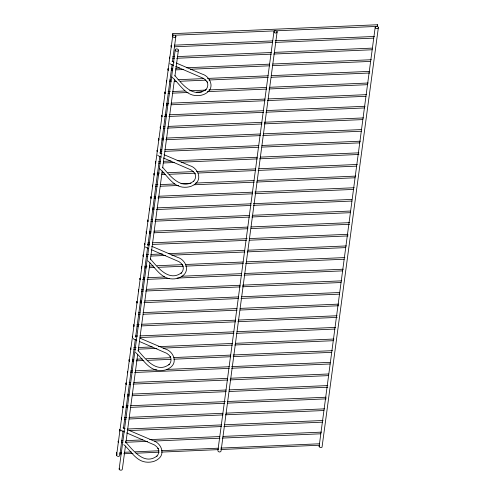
<?xml version="1.0" encoding="UTF-8"?>
<svg xmlns="http://www.w3.org/2000/svg" width="495" height="495" viewBox="0 0 495 495"><rect width="100%" height="100%" fill="white"/><g stroke="black" fill="none" stroke-linecap="round" stroke-linejoin="round"><path stroke-width="0.74" d="M123.113 430.631L119.84 455.14L119.524 456.025L118.447 456.433L117.235 456.124L116.603 455.282L172.65 36.333L172.965 35.448L174.042 35.04L175.249 35.349L175.88 36.191L172.501 61.467M123.422 428.336L135.308 339.49M135.618 337.194L147.603 247.58M147.807 246.052L159.798 156.439M160.207 153.376L172.093 64.529M125.445 445.983L122.376 468.963L122.061 469.842L120.984 470.25L119.771 469.941L119.14 469.099L175.187 50.15L175.502 49.271L176.579 48.863L177.785 49.172L178.417 50.014L174.933 76.051M125.86 442.92L137.641 354.841M138.155 351.011L149.935 262.932M150.344 259.869L162.23 171.022M162.638 167.96L174.525 79.113M273.908 31.921L217.862 450.871L218.493 451.712L219.7 452.022L220.776 451.613L221.092 450.735L277.138 31.785L276.507 30.944L275.3 30.634L274.224 31.043L273.908 31.921L274.539 32.763L275.746 33.072L276.823 32.664L277.138 31.785M319.12 446.465L375.161 27.516L375.476 26.631L376.553 26.229L377.765 26.532L378.397 27.374L322.035 447.208L320.958 447.616L319.751 447.307L319.12 446.465L319.43 445.58M175.88 36.191L175.57 37.076L174.494 37.484L173.281 37.175L172.65 36.333M178.417 50.014L178.101 50.892L177.024 51.301L175.818 50.991L175.187 50.15M116.603 455.282L116.919 454.398M119.14 469.099L119.456 468.221M378.397 27.374L378.081 28.258L377.004 28.667L375.792 28.357L375.161 27.516M172.761 33.666L172.817 35.3L172.761 33.666L377.561 24.75L377.611 26.384L377.561 24.75M132.425 337.664L132.283 336.241L132.443 337.101M168.801 364.883C171.109 362.779 171.734 359.271 170.212 356.524L170.552 357.18L168.981 355.088L166.772 353.331L139.633 341.569M169.29 364.357C156.81 373.917 145.4 358.999 138.074 350.516M175.125 35.201L275.214 30.845M276.755 30.777L376.076 26.452M174.283 45.169L272.832 40.881M275.14 40.776L374.461 36.457M174.339 46.802L272.12 42.545M275.195 42.409L373.75 38.121M172.724 56.807L174.265 56.739M177.346 56.603L271.279 52.52M274.354 52.383L372.135 48.126M172.78 58.441L174.32 58.373M176.635 58.274L271.328 54.153M273.642 54.048L372.19 49.76M171.171 68.446L172.712 68.378M175.787 68.242L179.642 68.075M186.565 67.772L269.719 64.152M272.801 64.022L371.349 59.728M171.227 70.08L172.767 70.012M175.843 69.875L183.546 69.541M190.476 69.238L269.775 65.785M272.856 65.656L370.631 61.399M169.612 80.085L171.152 80.017M178.082 79.714L203.488 78.606M207.337 78.439L268.16 75.791M271.241 75.655L369.79 71.367M169.667 81.718L171.208 81.65M174.29 81.514L176.597 81.415M180.446 81.248L205.852 80.141M208.933 80.004L268.216 77.424M271.297 77.288L369.845 73M168.059 91.717L170.367 91.618M172.675 91.519L184.994 90.981M189.616 90.783L205.784 90.078M208.859 89.942L266.607 87.429M269.682 87.293L368.237 83.005M168.114 93.351L169.649 93.289M172.73 93.153L188.131 92.478M196.595 92.113L201.991 91.878M207.38 91.643L266.663 89.063M268.971 88.964L367.519 84.67M166.499 103.356L168.807 103.257M171.121 103.158L265.048 99.068M268.129 98.932L366.677 94.644M166.555 104.99L168.096 104.921M171.177 104.792L265.103 100.702M267.411 100.596L365.96 96.308M164.94 114.995L166.481 114.927M169.562 114.791L263.495 110.707M266.57 110.571L365.118 106.276M164.229 116.659L166.537 116.56M168.845 116.461L263.544 112.34M265.858 112.235L364.407 107.947M163.387 126.633L164.928 126.565M168.003 126.429L261.935 122.339M264.243 122.24L363.565 117.915M163.443 128.267L164.983 128.199M167.291 128.1L261.991 123.973M264.299 123.874L362.847 119.586M161.828 138.272L163.369 138.204M166.45 138.068L260.376 133.978M263.458 133.842L361.239 129.585M161.884 139.906L163.424 139.838M165.732 139.732L260.432 135.611M262.746 135.512L361.294 131.225M160.275 149.905L161.809 149.837M164.891 149.707L258.823 145.617M261.898 145.481L360.453 141.193M160.331 151.538L161.865 151.476M164.946 151.34L258.879 147.25M261.954 147.114L359.735 142.857M158.716 161.543L160.256 161.475M163.338 161.345L171.035 161.005M177.191 160.739L257.264 157.255M260.345 157.119L358.894 152.831M158.771 163.177L160.312 163.109M163.387 162.979L174.172 162.508M181.096 162.205L257.32 158.889M259.627 158.79L358.949 154.465M157.156 173.182L159.47 173.083M161.778 172.978L164.086 172.879M167.935 172.712L193.347 171.604M196.422 171.474L255.711 168.894M258.786 168.758L357.334 164.464M157.212 174.815L158.753 174.747M161.834 174.611L165.683 174.444M169.531 174.277L194.937 173.176M198.019 173.04L255.76 170.528M258.074 170.422L356.623 166.134M155.603 184.821L157.911 184.715M160.219 184.616L174.853 183.979M181.009 183.713L191.021 183.28M195.636 183.076L254.152 180.526M257.233 180.397L355.781 176.102M155.659 186.454L157.2 186.386M160.275 186.25L178.757 185.446M194.151 184.777L254.207 182.16M256.515 182.061L355.064 177.773M154.044 196.459L155.585 196.391M158.666 196.255L252.592 192.165M254.906 192.066L354.222 187.741M154.1 198.093L155.64 198.025M157.948 197.92L252.648 193.799M254.956 193.7L353.51 189.412M152.491 208.092L154.025 208.03M157.107 207.894L251.039 203.804M253.347 203.705L351.896 199.411M152.54 209.725L154.081 209.663M156.395 209.558L251.095 205.437M253.403 205.338L351.951 201.044M150.932 219.731L152.472 219.662M155.554 219.533L249.48 215.443M252.561 215.306L350.336 211.049M150.987 221.364L152.528 221.296M154.836 221.197L249.536 217.076M251.844 216.977L350.392 212.683M149.372 231.369L150.913 231.301M153.995 231.165L247.921 227.081M251.002 226.945L349.55 222.651M149.428 233.003L150.969 232.935M154.05 232.799L247.976 228.715M251.058 228.579L349.606 224.291M147.819 243.008L149.36 242.94M152.435 242.804L247.135 238.683M249.449 238.584L347.997 234.29M147.875 244.641L149.416 244.573M152.491 244.437L246.423 240.347M249.499 240.217L348.053 235.923M146.26 254.647L148.568 254.541M150.882 254.442L162.428 253.941M168.591 253.669L244.808 250.352M247.89 250.216L346.438 245.928M146.316 256.28L147.857 256.212M150.938 256.076L165.565 255.439M171.722 255.172L244.864 251.986M247.172 251.887L345.727 247.599M144.707 266.279L147.015 266.18M149.323 266.081L153.172 265.914M157.02 265.747L182.432 264.639M185.507 264.503L243.255 261.991M246.331 261.855L344.879 257.567M144.757 267.913L146.297 267.851M149.379 267.715L154.768 267.479M158.617 267.312L183.255 266.242M185.563 266.137L243.311 263.625M245.619 263.526L344.167 259.231M143.148 277.918L144.689 277.85M147.77 277.72L164.705 276.977M181.64 276.241L241.696 273.63M244.778 273.494L343.326 269.206M142.43 279.588L144.744 279.483M147.052 279.384L169.377 278.413M177.08 278.079L241.752 275.263M244.06 275.164L342.608 270.87M141.589 289.556L143.129 289.488M146.211 289.352L240.137 285.269M242.451 285.163L341.767 280.838M141.644 291.19L143.185 291.122M145.493 291.023L240.193 286.902M242.507 286.797L341.055 282.509M140.036 301.195L141.576 301.127M144.651 300.991L238.584 296.901M241.665 296.771L339.44 292.514M140.091 302.829L141.626 302.761M143.94 302.662L238.64 298.535M240.947 298.435L339.496 294.148M138.476 312.834L140.017 312.766M143.098 312.63L237.025 308.54M240.106 308.404L338.654 304.116M138.532 314.467L140.073 314.399M143.154 314.263L237.08 310.173M240.162 310.043L338.71 305.749M136.923 324.466L139.231 324.367M141.539 324.268L235.472 320.178M238.547 320.042L337.095 315.754M136.973 326.1L138.513 326.038M141.595 325.902L235.527 321.812M237.835 321.713L337.151 317.388M135.364 336.105L137.672 336.006M139.98 335.907L233.912 331.817M236.994 331.681L335.542 327.393M140.036 337.541L233.968 333.451M236.276 333.352L334.824 329.057M133.805 347.744L136.119 347.645M138.427 347.539L152.287 346.939M158.443 346.673L232.353 343.456M235.434 343.32L333.983 339.025M133.86 349.377L135.401 349.309M138.482 349.173L156.958 348.369M163.121 348.103L232.409 345.089M234.723 344.984L333.271 340.696M132.252 359.382L133.792 359.314M136.868 359.178L142.257 358.943M146.105 358.776L170.744 357.706M173.825 357.569L230.8 355.088M233.108 354.989L332.43 350.664M132.307 361.016L133.842 360.948M136.156 360.849L143.853 360.515M147.702 360.341L170.8 359.339M173.881 359.203L230.856 356.722M233.164 356.623L331.712 352.335M130.692 371.021L132.233 370.953M135.314 370.817L156.872 369.876M166.877 369.443L229.241 366.727M231.549 366.628L330.103 362.34M130.748 372.655L132.289 372.587M134.597 372.488L229.296 368.36M231.604 368.261L330.153 363.974M129.133 382.654L130.674 382.592M133.755 382.456L227.688 378.366M230.763 378.229L328.544 373.973M129.189 384.287L130.73 384.225M133.044 384.12L227.737 379.999M230.051 379.9L328.6 375.606M127.58 394.292L129.121 394.224M132.196 394.094L226.128 390.004M229.21 389.868L327.758 385.58M127.636 395.926L129.176 395.858M132.252 395.728L226.184 391.638M229.265 391.502L327.814 387.214M126.021 405.931L128.335 405.832M130.643 405.727L225.343 401.606M227.651 401.507L326.199 397.219M126.076 407.564L127.617 407.496M130.699 407.366L224.625 403.276M227.706 403.14L326.255 398.852M124.468 417.57L126.776 417.471M129.084 417.365L223.016 413.275M226.091 413.146L324.646 408.851M124.523 419.203L126.058 419.135M129.139 418.999L223.072 414.909M225.38 414.81L323.928 410.522M127.531 429.004L221.457 424.914M224.538 424.784L323.087 420.49M129.121 430.57L221.513 426.548M223.82 426.449L322.369 422.161M121.349 440.841L122.89 440.779M125.971 440.643L142.907 439.907M149.837 439.603L219.904 436.553M222.979 436.417L321.527 432.129M121.405 442.474L122.946 442.412M125.254 442.307L147.584 441.336M154.514 441.033L219.953 438.186M222.267 438.087L320.816 433.793M119.796 452.479L121.337 452.411M124.412 452.282L131.342 451.978M135.191 451.811L159.062 450.772M161.37 450.673L218.345 448.192M220.652 448.093L319.201 443.798M119.165 453.94L121.473 453.841M123.781 453.742L133.025 453.34M136.1 453.203L159.198 452.195M161.512 452.096L218.481 449.615M220.795 449.516L319.343 445.228M172.074 61.231L174.166 62.123M176.257 63.02L202.04 74.04C209.564 76.007 214.7 86.538 207.714 92.12C204.138 95.207 199.2 96.067 194.622 95.461C184.437 94.007 179.468 83.562 172.279 77.505L172.006 76.929M170.849 64.257L173.627 65.445M175.713 66.336L203.556 78.396L205.765 80.153L207.331 82.244M159.811 152.875L161.902 153.772M163.994 154.663L189.783 165.683C197.301 167.65 202.443 178.181 195.457 183.769C191.881 186.85 186.943 187.71 182.364 187.11C172.18 185.656 167.205 175.205 160.021 169.148L159.743 168.572M161.37 157.088L157.893 155.603L157.781 155.139M163.455 157.985L191.293 170.039L193.502 171.802L195.073 173.894L194.733 173.231C196.255 175.979 195.63 179.487 193.322 181.597L193.805 181.065C181.325 190.624 169.921 175.713 162.595 167.23M147.553 244.524L148.946 245.118M151.736 246.306L177.519 257.332C185.043 259.293 190.179 269.825 183.193 275.412C179.617 278.499 174.685 279.359 170.101 278.753C159.922 277.299 154.947 266.854 147.758 260.797M148.413 248.44L145.629 247.253L145.524 246.788M151.198 249.629L179.035 261.688L181.244 263.445L182.816 265.537L182.469 264.881C183.992 267.622 183.367 271.136 181.059 273.24L181.547 272.708C169.067 282.274 157.664 267.356 150.338 258.873M135.296 336.167L136.688 336.761M140.172 338.252L165.262 348.975C172.78 350.943 177.922 361.474 170.936 367.055C167.36 370.142 162.422 371.003 157.843 370.396C147.659 368.942 142.684 358.498 135.5 352.44M136.849 340.381L133.372 338.896L133.26 338.432M123.032 427.81L125.124 428.707M127.215 429.598L153.005 440.618C160.522 442.586 165.658 453.117 158.678 458.704C155.102 461.786 150.164 462.646 145.579 462.045C135.649 460.659 130.723 450.574 123.756 444.621M124.592 432.024L121.114 430.539L121.003 430.075M126.677 432.921L154.514 444.974L156.723 446.738L158.295 448.829L157.954 448.167C159.477 450.914 158.846 454.422 156.538 456.532L157.026 456C144.231 465.758 132.815 450.066 125.278 441.608M174.853 75.58C182.185 84.07 193.588 98.981 206.069 89.422L205.58 89.954C207.888 87.844 208.513 84.336 206.99 81.588M170.045 63.496L170.15 63.96M116.628 452.82L116.77 454.249L116.628 452.82M118.187 441.187L118.33 442.61L118.187 441.187M119.747 429.549L119.883 430.972L119.747 429.549M121.3 417.91L121.442 419.333L121.3 417.91M122.859 406.271L122.995 407.701L122.859 406.271M124.412 394.633L124.554 396.062L124.412 394.633M125.971 383L126.114 384.423L125.971 383M127.531 371.361L127.667 372.785L127.531 371.361M129.084 359.723L129.226 361.146L129.084 359.723M130.643 348.084L130.779 349.513L130.643 348.084M133.755 324.813L133.898 326.236L133.755 324.813M135.314 313.174L135.451 314.597L135.314 313.174M136.868 301.535L137.01 302.959L136.868 301.535M138.427 289.897L138.563 291.326L138.427 289.897M139.986 278.258L140.122 279.687L139.986 278.258M141.539 266.619L141.681 268.049L141.539 266.619M143.098 254.987L143.234 256.41L143.098 254.987M144.651 243.348L144.794 244.771L144.651 243.348M146.211 231.71L146.353 233.139L146.211 231.71M147.77 220.071L147.906 221.5L147.77 220.071M149.323 208.432L149.465 209.861L149.323 208.432M150.882 196.8L151.018 198.223L150.882 196.8M152.435 185.161L152.578 186.584L152.435 185.161M153.995 173.522L154.137 174.952L153.995 173.522M155.554 161.884L155.69 163.313L155.554 161.884M157.107 150.245L157.249 151.674L157.107 150.245M158.666 138.612L158.802 140.036L158.666 138.612M160.219 126.974L160.361 128.397L160.219 126.974M161.778 115.335L161.921 116.764L161.778 115.335M163.338 103.696L163.474 105.126L163.338 103.696M164.891 92.058L165.033 93.487L164.891 92.058M166.45 80.425L166.586 81.848L166.45 80.425M168.009 68.786L168.145 70.21L168.009 68.786M169.562 57.148L169.705 58.577L169.562 57.148M171.121 45.509L171.258 46.938L171.121 45.509"/></g></svg>
